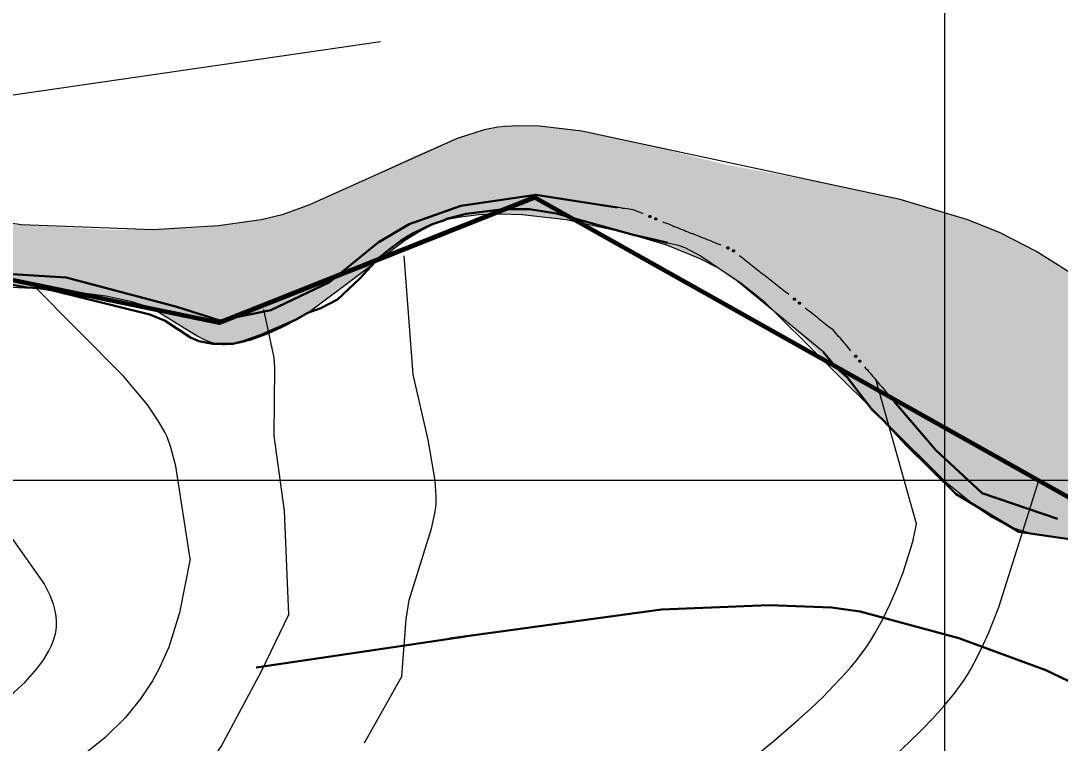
# Model space of a CAD drawing. Header units: inches. Extents: x 36473197 to 36486087, y 3899343 to 3911260.
# Drawn here: x 36479077 to 36480115, y 3907738 to 3908459 of the extents above; entities that cross this region are included whole.
import ezdxf

# ---------------------------------------------------------------- set-up
doc = ezdxf.new("R2010")
doc.units = ezdxf.units.IN
doc.header["$MEASUREMENT"] = 0
doc.layers.get('Defpoints').update_dxf_attribs({"lineweight": 0})
for name, color, linetype, lineweight in [('4煤底板等值线', 7, 'Continuous', 0), ('四盘区辅运巷', 7, 'Continuous', 0), ('水系', 7, 'Continuous', 0), ('省界', 7, 'Continuous', 0), ('矿区拐点', 7, 'Continuous', 0), ('立交巷道', 7, 'Continuous', 0), ('经纬网', 7, 'Continuous', 0), ('钻孔', 7, 'Continuous', 0)]:
    doc.layers.add(name, color=color, linetype=linetype, lineweight=lineweight)
doc.layers.add('保护煤柱', color=7, linetype='Continuous', lineweight=0, true_color=0xff0042)
doc.styles.add('仿宋', font='simfang.ttf')
doc.linetypes.add('井田边界', pattern='A,0.02,-0.002,0.0025,[15,西北矿业高家堡煤矿2022年采掘接续图(2022.8.14).shx,S=3.93701e-05,R=0,X=0,Y=-0.0025],0.0025,-0.002,0.02', length=0.049)
doc.linetypes.add('保护煤柱', pattern='A,0.0195,-0.001,[6,西北矿业高家堡煤矿2022年采掘接续图(2022.8.14).shx,S=1.01575e-06,R=0,X=0,Y=0],0.0195', length=0.04)
doc.linetypes.add('省.自治区界限(已定)', pattern='A,0.003,-0.001639,[11,西北矿业高家堡煤矿2022年采掘接续图(2022.8.14).shx,S=6.53543e-07,R=0,X=0,Y=2.2e-05],-0.00134,[12,西北矿业高家堡煤矿2022年采掘接续图(2022.8.14).shx,S=6.53543e-07,R=0,X=0,Y=2.3e-05],-0.001021,0.003', length=0.01)
doc.linetypes.add('铁路', pattern='A,-0.01,[9,西北矿业高家堡煤矿2022年采掘接续图(2022.8.14).shx,S=1.5748e-06,R=0,X=0,Y=0.0004],-0.01,[10,西北矿业高家堡煤矿2022年采掘接续图(2022.8.14).shx,S=1.5748e-06,R=0,X=0,Y=0.0004]', length=0.02)
doc.dimstyles.get("Standard").update_dxf_attribs({"dimtxt": 30, "dimasz": 20, "dimexe": 0.18, "dimexo": 0.0625, "dimgap": 0.09, "dimtad": 1, "dimdec": 0, "dimzin": 0, "dimdsep": 46, "dimtxsty": '仿宋', "dimcen": 0.09, "dimclrd": 150, "dimclre": 150, "dimadec": 0, "dimazin": 0, "dimtfac": 1, "dimtdec": 0, "dimtofl": 0, "dimtmove": 0, "dimatfit": 3, "dimfxl": 1, "dimtolj": 1, "dimtzin": 0, "dimlwd": 0, "dimarcsym": 0})

# ---------------------------------------------------------------- blocks, each defined once
blk = doc.blocks.new('*D204')
at = {"layer": 'Defpoints', "color": 0, "transparency": 16777216}
for p in [(36476925.5, 3911082.4), (36486060.1, 3904950), (36485936.1, 3904772.9)]:
    blk.add_point(p, dxfattribs=at)
at = {"layer": '四盘区辅运巷', "color": 150, "lineweight": -2, "transparency": 16777216}
for p, q in [((36476925.6, 3911082.4), (36477049.7, 3911259.7)), ((36485936.1, 3904772.9), (36486060.3, 3904950.2))]:
    blk.add_line(p, q, dxfattribs=at)
at = {"layer": '四盘区辅运巷', "color": 150, "lineweight": 0, "transparency": 16777216}
blk.add_line((36477066, 3911248.1), (36486043.8, 3904961.5), dxfattribs=at)
at = {"layer": '四盘区辅运巷', "color": 150, "transparency": 16777216}
for points in [[(36477067.9, 3911250.8), (36477064, 3911245.3), (36477049.6, 3911259.5)], [(36486045.7, 3904964.2), (36486041.9, 3904958.8), (36486060.1, 3904950)]]:
    blk.add_solid(points, dxfattribs=at)
at = {"layer": '四盘区辅运巷', "color": 0, "transparency": 16777216, "insert": (36481563.6, 3908117.3), "char_height": 30, "attachment_point": 5, "rotation": 324.9991, "style": '仿宋'}
blk.add_mtext('\\A1;1100', dxfattribs=at)

msp = doc.modelspace()

# ---------------------------------------------------------------- hatches: boundary and pattern name
at = {"layer": '水系', "true_color": 0xd2e9ff}
msp.add_hatch(color=254, dxfattribs=at).paths.add_polyline_path([(36478563.5, 3908337.8), (36478565.1, 3908337.6), (36478610, 3908330), (36478654.9, 3908321.8), (36478737.7, 3908306.4), (36478821, 3908291.1), (36478905.1, 3908276.6), (36478990.1, 3908264.3), (36479077.9, 3908255.1), (36479165.9, 3908250.5), (36479209.7, 3908250.4), (36479253.2, 3908252.3), (36479274.8, 3908254.1), (36479296.2, 3908256.8), (36479317.5, 3908260.4), (36479328, 3908262.7), (36479338.5, 3908265.5), (36479352.2, 3908270.1), (36479365.8, 3908275.4), (36479379.4, 3908281.1), (36479392.8, 3908287.1), (36479419.6, 3908299.8), (36479446.3, 3908312.6), (36479472.9, 3908325.1), (36479499.7, 3908336.5), (36479513.1, 3908341.6), (36479526.6, 3908346.2), (36479540.2, 3908350), (36479547.1, 3908351.6), (36479553.9, 3908352.9), (36479560.8, 3908353.6), (36479567.7, 3908354.1), (36479574.6, 3908354.3), (36479581.5, 3908354.3), (36479588.5, 3908354.1), (36479595.4, 3908353.7), (36479609.5, 3908352.6), (36479623.5, 3908350.9), (36479637.7, 3908348.8), (36479666, 3908343.5), (36479694.5, 3908337.1), (36479723, 3908330.1), (36479780.2, 3908315.8), (36479851.1, 3908302.4), (36479921.2, 3908288.6), (36479955.7, 3908280.5), (36479989.6, 3908271.3), (36480023, 3908260.5), (36480039.4, 3908254.3), (36480055.5, 3908247.5), (36480073.4, 3908238.8), (36480090.9, 3908229.1), (36480108.1, 3908218.8), (36480124.9, 3908207.8), (36480141.3, 3908196.2), (36480157.2, 3908184.1), (36480172.6, 3908171.2), (36480187.2, 3908157.7), (36480197.6, 3908146.6), (36480207.5, 3908135), (36480217.1, 3908123.2), (36480226.3, 3908111), (36480244.3, 3908086.1), (36480261.8, 3908060.8), (36480296.9, 3908009.8), (36480315.5, 3907984.9), (36480325.4, 3907972.8), (36480335.9, 3907961.3), (36480384.9, 3907920.8), (36480435.6, 3907882.5), (36480459.6, 3907862.8), (36480471, 3907852.6), (36480481.7, 3907842.2), (36480491.8, 3907831.4), (36480496.5, 3907825.8), (36480501, 3907820.1), (36480505.3, 3907814.3), (36480509.2, 3907808.3), (36480511, 3907805.2), (36480512.8, 3907802.1), (36480514.4, 3907798.9), (36480516, 3907795.6), (36480517.9, 3907790.4), (36480518.8, 3907787.8), (36480519.7, 3907785.1), (36480521.2, 3907779.7), (36480522.5, 3907774.2), (36480523.6, 3907768.5), (36480524.5, 3907762.8), (36480525.3, 3907757.1), (36480526, 3907751.3), (36480526.8, 3907739.5), (36480527.2, 3907727.7), (36480526.9, 3907715.8), (36480526, 3907704), (36480523.1, 3907685.3), (36480521.2, 3907676), (36480519.1, 3907666.8), (36480514.4, 3907648.4), (36480509.5, 3907630.1), (36480500.3, 3907593.4), (36480498.4, 3907584.3), (36480496.8, 3907575.1), (36480495.6, 3907565.9), (36480495.2, 3907561.4), (36480494.9, 3907556.8), (36480495, 3907547.3), (36480495.4, 3907542.6), (36480495.8, 3907537.8), (36480497, 3907528.3), (36480498.5, 3907518.9), (36480500.3, 3907509.4), (36480502.5, 3907499.9), (36480507.4, 3907481.1), (36480513.2, 3907462.3), (36480519.7, 3907443.7), (36480526.8, 3907425.3), (36480534.4, 3907407.1), (36480552.1, 3907370.1), (36480571.1, 3907333.9), (36480590.6, 3907298.1), (36480609.8, 3907262.3), (36480632.5, 3907216.5), (36480653.4, 3907170.3), (36480672.2, 3907123.6), (36480690, 3907074.3), (36480699.2, 3907050.6), (36480703.4, 3907038.7), (36480707, 3907027.1), (36480708.5, 3907021.5), (36480709.7, 3907016.1), (36480710.6, 3907010.9), (36480710.9, 3907008.4), (36480711.1, 3907006), (36480711.2, 3907003.6), (36480711.2, 3907001.4), (36480711.1, 3907000.2), (36480711, 3906999.2), (36480710.9, 3906998.1), (36480710.8, 3906997.1), (36480710.6, 3906996.1), (36480710.3, 3906995.1), (36480710, 3906994.1), (36480709.9, 3906993.7), (36480709.7, 3906993.2), (36480709.5, 3906992.7), (36480709.3, 3906992.3), (36480709.1, 3906991.9), (36480708.9, 3906991.4), (36480708.6, 3906991), (36480708.4, 3906990.6), (36480708.1, 3906990.2), (36480708, 3906990), (36480707.8, 3906989.9), (36480707.5, 3906989.5), (36480707.2, 3906989.2), (36480706.8, 3906988.9), (36480706.4, 3906988.6), (36480706.1, 3906988.3), (36480705.7, 3906988), (36480705.3, 3906987.7), (36480704.9, 3906987.4), (36480704, 3906986.9), (36480703.1, 3906986.4), (36480702.1, 3906985.9), (36480701.2, 3906985.5), (36480700.1, 3906985.1), (36480699.1, 3906984.7), (36480698, 3906984.3), (36480696.9, 3906983.9), (36480694.6, 3906983.3), (36480692.3, 3906982.7), (36480689.8, 3906982.3), (36480687.3, 3906981.9), (36480684.7, 3906981.5), (36480682, 3906981.3), (36480679.3, 3906981.1), (36480676.6, 3906981), (36480671, 3906980.9), (36480665.3, 3906981.1), (36480659.5, 3906981.6), (36480653.8, 3906982.3), (36480648.1, 3906983.3), (36480642.6, 3906984.4), (36480637.3, 3906985.8), (36480634.7, 3906986.6), (36480632.3, 3906987.5), (36480629.9, 3906988.4), (36480627.7, 3906989.4), (36480626, 3906990.3), (36480625.2, 3906990.8), (36480624.4, 3906991.3), (36480622.9, 3906992.3), (36480621.5, 3906993.4), (36480620.2, 3906994.5), (36480618.9, 3906995.6), (36480617.7, 3906996.8), (36480616.5, 3906998), (36480615.4, 3906999.3), (36480614.3, 3907000.6), (36480613.2, 3907001.9), (36480612.2, 3907003.3), (36480611.3, 3907004.6), (36480610.3, 3907006.1), (36480608.6, 3907009), (36480606.9, 3907012), (36480605.4, 3907015.2), (36480603.9, 3907018.5), (36480602.6, 3907021.8), (36480601.3, 3907025.3), (36480600.1, 3907028.8), (36480597.9, 3907036.2), (36480595.9, 3907043.9), (36480594.1, 3907051.9), (36480591, 3907068.6), (36480588.2, 3907086.3), (36480585.6, 3907104.6), (36480580.4, 3907142.6), (36480574, 3907181.1), (36480569.8, 3907200), (36480567.4, 3907209.2), (36480564.8, 3907218.3), (36480561.8, 3907227.1), (36480558.4, 3907235.7), (36480556.5, 3907239.8), (36480554.5, 3907243.8), (36480552.4, 3907247.7), (36480551.2, 3907249.6), (36480550, 3907251.4), (36480548.1, 3907254), (36480546, 3907256.5), (36480543.9, 3907258.9), (36480541.7, 3907261.3), (36480539.4, 3907263.5), (36480537, 3907265.8), (36480532.1, 3907270.1), (36480527, 3907274.2), (36480521.8, 3907278.2), (36480516.4, 3907282), (36480510.9, 3907285.8), (36480499.6, 3907293), (36480488.1, 3907300), (36480464.9, 3907313.5), (36480442.2, 3907327), (36480431.3, 3907333.9), (36480421, 3907341.1), (36480416, 3907344.7), (36480411.3, 3907348.5), (36480406.8, 3907352.4), (36480402.5, 3907356.4), (36480398.5, 3907360.6), (36480396.6, 3907362.7), (36480394.8, 3907364.9), (36480393.1, 3907367.1), (36480391.5, 3907369.4), (36480390, 3907371.8), (36480389.3, 3907373), (36480388.7, 3907374.2), (36480388, 3907375.8), (36480387.4, 3907377.4), (36480386.8, 3907379.1), (36480386.3, 3907380.7), (36480385.8, 3907382.4), (36480385.4, 3907384.2), (36480384.6, 3907387.7), (36480384, 3907391.2), (36480383.5, 3907394.9), (36480383.2, 3907398.6), (36480382.9, 3907402.3), (36480382.7, 3907406.1), (36480382.7, 3907410), (36480382.8, 3907417.8), (36480383.2, 3907425.8), (36480383.8, 3907433.9), (36480385.7, 3907450.4), (36480388.1, 3907467.1), (36480393.1, 3907500.9), (36480394.8, 3907529.8), (36480395.6, 3907544), (36480396.7, 3907558), (36480398.3, 3907571.7), (36480399.4, 3907578.3), (36480400.8, 3907584.9), (36480402.4, 3907591.3), (36480403.4, 3907594.4), (36480404.4, 3907597.5), (36480405.6, 3907600.6), (36480406.9, 3907603.5), (36480407.6, 3907605), (36480408.4, 3907606.4), (36480409.2, 3907607.8), (36480410.1, 3907609.2), (36480411.1, 3907610.6), (36480412.1, 3907611.9), (36480413.3, 3907613.2), (36480414.4, 3907614.5), (36480416.9, 3907617.1), (36480419.5, 3907619.5), (36480424.8, 3907624.4), (36480430.3, 3907629.2), (36480435.8, 3907634), (36480441.1, 3907638.9), (36480443.6, 3907641.4), (36480446, 3907644), (36480447.1, 3907645.3), (36480448.2, 3907646.7), (36480449.2, 3907648), (36480450.1, 3907649.5), (36480451.2, 3907651.4), (36480451.6, 3907652.3), (36480452.1, 3907653.3), (36480452.9, 3907655.3), (36480453.7, 3907657.4), (36480454.4, 3907659.5), (36480455, 3907661.6), (36480455.6, 3907663.7), (36480456.1, 3907665.9), (36480457, 3907670.3), (36480457.7, 3907674.8), (36480458.3, 3907679.3), (36480458.8, 3907683.9), (36480459.4, 3907693.2), (36480459.8, 3907702.6), (36480460.2, 3907721.6), (36480461.1, 3907733.9), (36480461.7, 3907746.1), (36480461.8, 3907752.1), (36480461.6, 3907758), (36480461.4, 3907760.9), (36480461.1, 3907763.7), (36480460.6, 3907766.6), (36480460.3, 3907768), (36480460, 3907769.4), (36480459.1, 3907772.5), (36480458.5, 3907774), (36480457.9, 3907775.5), (36480456.6, 3907778.5), (36480455.2, 3907781.4), (36480453.6, 3907784.3), (36480451.9, 3907787.2), (36480450.2, 3907790), (36480448.3, 3907792.8), (36480446.3, 3907795.6), (36480444.3, 3907798.3), (36480440, 3907803.6), (36480435.4, 3907808.8), (36480430.6, 3907813.9), (36480425.6, 3907818.9), (36480420.4, 3907823.8), (36480415, 3907828.5), (36480409.5, 3907833.2), (36480398.1, 3907842.1), (36480386.5, 3907850.5), (36480364.2, 3907864.9), (36480353, 3907871.6), (36480341.5, 3907877.9), (36480329.8, 3907883.8), (36480318, 3907889.5), (36480293.8, 3907900), (36480269.1, 3907909.5), (36480243.8, 3907918), (36480218, 3907925.5), (36480205, 3907928.8), (36480191.9, 3907931.6), (36480159.4, 3907936.3), (36480127, 3907940.3), (36480111, 3907942.7), (36480095.3, 3907945.6), (36480087.5, 3907947.3), (36480079.9, 3907949.3), (36480072.4, 3907951.5), (36480068.8, 3907952.8), (36480065.1, 3907954.3), (36480060.7, 3907956.3), (36480056.4, 3907958.4), (36480052.2, 3907960.8), (36480047.9, 3907963.2), (36480039.7, 3907968.5), (36480031.6, 3907974.1), (36480023.6, 3907980), (36480015.8, 3907986.2), (36480000.5, 3907999.3), (36479985.5, 3908013), (36479970.7, 3908027.3), (36479941.9, 3908056.8), (36479901.8, 3908099), (36479861.6, 3908140.3), (36479841, 3908160), (36479819.8, 3908178.8), (36479809, 3908187.8), (36479797.9, 3908196.4), (36479786.4, 3908204.5), (36479774.6, 3908212.1), (36479762, 3908218.8), (36479755.6, 3908221.9), (36479749, 3908224.9), (36479735.7, 3908230.4), (36479722.1, 3908235.4), (36479708.3, 3908240.1), (36479694.3, 3908244.3), (36479680.1, 3908248.2), (36479665.7, 3908251.8), (36479644, 3908256.6), (36479622.1, 3908260.6), (36479600.2, 3908263.7), (36479578.2, 3908265.7), (36479567.3, 3908266.2), (36479556.5, 3908266.4), (36479545.7, 3908266.3), (36479535, 3908265.7), (36479524.5, 3908264.6), (36479514.1, 3908263), (36479509, 3908262), (36479503.9, 3908260.9), (36479498.9, 3908259.5), (36479494, 3908257.9), (36479489.7, 3908256.1), (36479485.4, 3908254.2), (36479481.1, 3908252), (36479476.9, 3908249.8), (36479472.8, 3908247.4), (36479468.7, 3908244.9), (36479460.6, 3908239.7), (36479452.5, 3908234.1), (36479444.6, 3908228.4), (36479428.8, 3908216.3), (36479397.3, 3908191.3), (36479364.2, 3908167.5), (36479353.3, 3908160.9), (36479342, 3908154.9), (36479330.6, 3908149.3), (36479324.8, 3908146.8), (36479319, 3908144.5), (36479313.2, 3908142.4), (36479307.4, 3908140.6), (36479301.6, 3908139), (36479295.9, 3908137.7), (36479293, 3908137.1), (36479290.1, 3908136.7), (36479287.3, 3908136.4), (36479284.4, 3908136.1), (36479281.6, 3908136), (36479278.8, 3908136), (36479277.4, 3908136.1), (36479276, 3908136.2), (36479274.6, 3908136.4), (36479273.2, 3908136.6), (36479271.2, 3908137.1), (36479270.2, 3908137.3), (36479269.2, 3908137.6), (36479267.2, 3908138.3), (36479265.2, 3908139), (36479263.3, 3908139.8), (36479261.3, 3908140.7), (36479257.5, 3908142.6), (36479253.6, 3908144.6), (36479249.7, 3908146.8), (36479242.1, 3908151.6), (36479226.7, 3908161.6), (36479211, 3908170.9), (36479205.1, 3908173.4), (36479202.1, 3908174.5), (36479199.2, 3908175.5), (36479193.2, 3908177.4), (36479187.1, 3908179), (36479181, 3908180.6), (36479174.8, 3908181.9), (36479162.4, 3908184.4), (36479149.8, 3908186.4), (36479137.2, 3908188.2), (36479111.7, 3908191.1), (36479085.9, 3908193.2), (36479060.1, 3908194.7), (36479034.2, 3908195.6), (36479008.3, 3908195.7), (36478986.5, 3908194.6), (36478964.7, 3908193.2), (36478943.1, 3908192.2), (36478921.6, 3908192.3), (36478899.8, 3908194.7), (36478888.9, 3908196.4), (36478878.1, 3908198.3), (36478856.5, 3908202.9), (36478835, 3908208), (36478792.1, 3908219.6), (36478749.3, 3908232.1), (36478700.7, 3908246.3), (36478689.9, 3908249.3)], flags=17)
at = {"layer": '省界'}
for points in [[(36479704.7, 3908264), (36479704.8, 3908264.3), (36479705, 3908264.5), (36479705.3, 3908264.6), (36479705.5, 3908264.7), (36479705.8, 3908264.7), (36479706.1, 3908264.6), (36479706.3, 3908264.5), (36479706.5, 3908264.3), (36479706.7, 3908264.1), (36479706.7, 3908263.8), (36479706.7, 3908263.5), (36479706.7, 3908263.2), (36479706.5, 3908263), (36479706.3, 3908262.8), (36479706.1, 3908262.7), (36479705.8, 3908262.6), (36479705.6, 3908262.6), (36479705.3, 3908262.7), (36479705, 3908262.8), (36479704.9, 3908263), (36479704.7, 3908263.2), (36479704.6, 3908263.5), (36479704.6, 3908263.8)], [(36479710.5, 3908261.7), (36479710.7, 3908261.9), (36479710.9, 3908262.1), (36479711.1, 3908262.3), (36479711.4, 3908262.3), (36479711.7, 3908262.3), (36479711.9, 3908262.3), (36479712.2, 3908262.1), (36479712.4, 3908261.9), (36479712.5, 3908261.7), (36479712.6, 3908261.4), (36479712.6, 3908261.2), (36479712.5, 3908260.9), (36479712.4, 3908260.7), (36479712.2, 3908260.5), (36479711.9, 3908260.3), (36479711.7, 3908260.2), (36479711.4, 3908260.2), (36479711.1, 3908260.3), (36479710.9, 3908260.4), (36479710.7, 3908260.6), (36479710.6, 3908260.9), (36479710.5, 3908261.1), (36479710.5, 3908261.4)], [(36479782.6, 3908232.6), (36479782.7, 3908232.9), (36479782.9, 3908233.1), (36479783.2, 3908233.2), (36479783.4, 3908233.3), (36479783.7, 3908233.3), (36479784, 3908233.2), (36479784.2, 3908233.1), (36479784.4, 3908232.9), (36479784.6, 3908232.6), (36479784.6, 3908232.4), (36479784.6, 3908232.1), (36479784.6, 3908231.8), (36479784.4, 3908231.6), (36479784.2, 3908231.4), (36479784, 3908231.3), (36479783.7, 3908231.2), (36479783.5, 3908231.2), (36479783.2, 3908231.3), (36479783, 3908231.4), (36479782.8, 3908231.6), (36479782.6, 3908231.8), (36479782.5, 3908232.1), (36479782.5, 3908232.4)], [(36479788.4, 3908230.1), (36479788.6, 3908230.3), (36479788.8, 3908230.5), (36479789.1, 3908230.5), (36479789.4, 3908230.5), (36479789.6, 3908230.4), (36479789.9, 3908230.3), (36479790, 3908230.1), (36479790.2, 3908229.9), (36479790.2, 3908229.6), (36479790.2, 3908229.3), (36479790.2, 3908229.1), (36479790, 3908228.8), (36479789.8, 3908228.6), (36479789.6, 3908228.5), (36479789.3, 3908228.4), (36479789, 3908228.4), (36479788.8, 3908228.5), (36479788.5, 3908228.7), (36479788.3, 3908228.8), (36479788.2, 3908229.1), (36479788.1, 3908229.4), (36479788.2, 3908229.6), (36479788.2, 3908229.9)], [(36479849.2, 3908181.8), (36479849.4, 3908182), (36479849.6, 3908182.1), (36479849.9, 3908182.2), (36479850.2, 3908182.2), (36479850.4, 3908182.1), (36479850.7, 3908181.9), (36479850.9, 3908181.7), (36479851, 3908181.5), (36479851.1, 3908181.2), (36479851.1, 3908181), (36479851, 3908180.7), (36479850.8, 3908180.5), (36479850.6, 3908180.3), (36479850.4, 3908180.1), (36479850.1, 3908180.1), (36479849.9, 3908180.1), (36479849.6, 3908180.1), (36479849.4, 3908180.3), (36479849.2, 3908180.5), (36479849, 3908180.7), (36479849, 3908181), (36479849, 3908181.3), (36479849, 3908181.5)], [(36479854.1, 3908177.8), (36479854.3, 3908178), (36479854.6, 3908178.2), (36479854.8, 3908178.2), (36479855.1, 3908178.2), (36479855.4, 3908178.2), (36479855.6, 3908178), (36479855.8, 3908177.8), (36479855.9, 3908177.6), (36479856, 3908177.3), (36479856, 3908177), (36479855.9, 3908176.8), (36479855.8, 3908176.5), (36479855.6, 3908176.3), (36479855.3, 3908176.2), (36479855.1, 3908176.1), (36479854.8, 3908176.1), (36479854.5, 3908176.2), (36479854.3, 3908176.4), (36479854.1, 3908176.6), (36479854, 3908176.8), (36479853.9, 3908177.1), (36479853.9, 3908177.3), (36479854, 3908177.6)], [(36479910.5, 3908124.9), (36479910.7, 3908125), (36479911, 3908125.1), (36479911.3, 3908125.1), (36479911.5, 3908125.1), (36479911.8, 3908125), (36479912, 3908124.8), (36479912.1, 3908124.5), (36479912.2, 3908124.3), (36479912.2, 3908124), (36479912.2, 3908123.7), (36479912, 3908123.5), (36479911.9, 3908123.3), (36479911.6, 3908123.1), (36479911.4, 3908123), (36479911.1, 3908123), (36479910.8, 3908123.1), (36479910.6, 3908123.2), (36479910.4, 3908123.4), (36479910.2, 3908123.6), (36479910.1, 3908123.9), (36479910.1, 3908124.2), (36479910.2, 3908124.4), (36479910.3, 3908124.7)], [(36479914.6, 3908120.1), (36479914.8, 3908120.2), (36479915.1, 3908120.3), (36479915.4, 3908120.3), (36479915.6, 3908120.3), (36479915.9, 3908120.2), (36479916.1, 3908120), (36479916.2, 3908119.7), (36479916.3, 3908119.5), (36479916.3, 3908119.2), (36479916.3, 3908118.9), (36479916.1, 3908118.7), (36479916, 3908118.5), (36479915.7, 3908118.3), (36479915.5, 3908118.3), (36479915.2, 3908118.2), (36479914.9, 3908118.3), (36479914.7, 3908118.4), (36479914.5, 3908118.6), (36479914.3, 3908118.8), (36479914.2, 3908119.1), (36479914.2, 3908119.4), (36479914.3, 3908119.6), (36479914.4, 3908119.9)]]:
    msp.add_hatch(color=7, dxfattribs=at).paths.add_polyline_path(points, flags=17)

# ---------------------------------------------------------------- linework, layer by layer
at = {"layer": '4煤底板等值线', "color": 7, "linetype": 'Continuous', "lineweight": 0, "flags": 128}
for points in [[(36479457.8, 3907804.8), (36479462.3, 3907861.9), (36479465.4, 3907880.7), (36479487.5, 3907952.3), (36479490.9, 3907967.2), (36479492.1, 3907976.1), (36479492.4, 3907984.1), (36479491.3, 3908000.2), (36479484.1, 3908040.7), (36479469.2, 3908106), (36479460.3, 3908224.4)], [(36479246.7, 3907921.8), (36479232.2, 3908014.6), (36479227.4, 3908033), (36479223.5, 3908043.6), (36479220.9, 3908049.2), (36479214.8, 3908059.8), (36479204.3, 3908075.2), (36479180.1, 3908104.4), (36479088.6, 3908196.4)], [(36479345.1, 3907866.4), (36479340.7, 3907969.8), (36479330.5, 3908044.9), (36479331.1, 3908112.9), (36479330.5, 3908122.5), (36479320.3, 3908170.9)], [(36479726.1, 3907654.1), (36479776.7, 3907697.2), (36479828.7, 3907739.7), (36479853.9, 3907761.5), (36479866.2, 3907772.6), (36479878.2, 3907784), (36479889.8, 3907795.7), (36479900.9, 3907807.7), (36479906.3, 3907813.9), (36479911.5, 3907820.2), (36479921.3, 3907833.2), (36479925.9, 3907840.1), (36479930.2, 3907847.3), (36479938.2, 3907861.9), (36479945.6, 3907877.1), (36479952.3, 3907892.5), (36479958.4, 3907908.3), (36479963.7, 3907924.4), (36479966.1, 3907932.5), (36479968.4, 3907940.6), (36479972, 3907957), (36479931.6, 3908100.1)], [(36478533, 3907533.4), (36478626, 3907558.3), (36478816.9, 3907637), (36478979.3, 3907721.1), (36479017.6, 3907745.7), (36479060, 3907778.8), (36479081.8, 3907799), (36479093.5, 3907812.1), (36479100.4, 3907821.5), (36479105.2, 3907829.4), (36479108.2, 3907835.6), (36479110.6, 3907841.9), (36479112, 3907847), (36479112.7, 3907850.8), (36479113.1, 3907854.6), (36479113.1, 3907859.7), (36479112.7, 3907864.8), (36479111.9, 3907870), (36479110, 3907876.8), (36479106.8, 3907885.4), (36479100.8, 3907897.5), (36479010.7, 3908024.6)], [(36479816.7, 3907605.9), (36479843.6, 3907631.1), (36479871.4, 3907655.7), (36479899.4, 3907680.3), (36479927.5, 3907705), (36479952.3, 3907727.4), (36479964.5, 3907738.8), (36479976.4, 3907750.5), (36479987.9, 3907762.4), (36479998.9, 3907774.6), (36480004.3, 3907780.9), (36480009.4, 3907787.3), (36480019.1, 3907800.5), (36480022.7, 3907806.1), (36480026.2, 3907811.9), (36480032.6, 3907823.8), (36480038.5, 3907836), (36480044.1, 3907848.4), (36480049.2, 3907861), (36480054, 3907873.8), (36480093.9, 3908000)], [(36479246.7, 3907921.8), (36479235.8, 3907867.9), (36479235.6, 3907867.2)], [(36479235.6, 3907867.2), (36479225.2, 3907833.8), (36479216.1, 3907813.1), (36479209.1, 3907800.2), (36479197.1, 3907782.1), (36479181.9, 3907763.7), (36479161.8, 3907743.7), (36479134.8, 3907721.9), (36479100.2, 3907699.5), (36479052.9, 3907675.6), (36478846.4, 3907601.1), (36478742.3, 3907549.6), (36478628.4, 3907480.5)], [(36479317.8, 3907809.7), (36479345.4, 3907867.1)], [(36478731.6, 3907423.4), (36478798.3, 3907477.7), (36478844.8, 3907507.9), (36478892.4, 3907532.8), (36478908.6, 3907540.2), (36479141.4, 3907622.1), (36479175.8, 3907638), (36479199.4, 3907651.9), (36479218.2, 3907665.7), (36479235.6, 3907681.5), (36479254, 3907702.1), (36479271.9, 3907726.3), (36479277.4, 3907734.7), (36479317.8, 3907809.7)], [(36479457.8, 3907804.8), (36479420.2, 3907737.9)]]:
    msp.add_lwpolyline(points, dxfattribs=at)
at = {"layer": '保护煤柱', "color": 1, "linetype": '保护煤柱', "lineweight": 30, "ltscale": 2000, "true_color": 0xff0000, "flags": 128}
for points in [[(36479505.7, 3907842.3), (36479717.4, 3907871.3), (36479824.7, 3907875.8), (36479887.1, 3907873.5), (36479915.6, 3907869.4), (36480014, 3907842.9), (36480100.9, 3907810.7), (36480137.8, 3907793.3), (36480239.5, 3907725.5), (36480282.2, 3907691.2), (36480291.9, 3907682.1), (36480373.8, 3907594.7), (36480441.2, 3907487.9), (36480744.4, 3906878.4)], [(36479505.7, 3907842.3), (36479717.4, 3907871.3), (36479824.7, 3907875.8), (36479887.1, 3907873.5), (36479915.6, 3907869.4), (36480014, 3907842.9), (36480100.9, 3907810.7), (36480137.8, 3907793.3), (36480239.5, 3907725.5), (36480282.2, 3907691.2), (36480291.9, 3907682.1), (36480373.8, 3907594.7), (36480441.2, 3907487.9), (36480762.2, 3906842.9)], [(36479312.4, 3907813.4), (36479521.6, 3907844.3)]]:
    msp.add_lwpolyline(points, dxfattribs=at)
at = {"layer": '水系', "color": 151, "linetype": 'Continuous', "lineweight": 30, "true_color": 0x7fbfff, "flags": 128}
for points in [[(36479056, 3908197.7), (36479083.6, 3908192.9), (36479095.2, 3908192.1), (36479109.4, 3908189.7), (36479206.2, 3908165.9), (36479221.5, 3908159.6), (36479246.8, 3908142.9), (36479255.3, 3908139.1), (36479269.2, 3908136.6), (36479289.3, 3908136.6), (36479299.8, 3908139.2), (36479317.4, 3908145.4), (36479351.8, 3908160.6), (36479364.2, 3908167.5), (36479377.2, 3908172.1), (36479393.6, 3908180.7), (36479415.6, 3908201.3), (36479435.1, 3908222.4), (36479445.3, 3908230.6), (36479456.9, 3908239.5), (36479469.5, 3908247), (36479487.7, 3908255.6), (36479500.4, 3908260.1), (36479503, 3908261.4), (36479522.1, 3908266.5), (36479556.9, 3908270.7)], [(36479556.9, 3908270.7), (36479562.1, 3908270.9), (36479585.4, 3908271), (36479612.4, 3908266.6), (36479688.9, 3908245.3), (36479710.9, 3908240.3), (36479723.4, 3908237.5)], [(36479556.9, 3908270.7), (36479562.1, 3908270.9), (36479585.4, 3908271), (36479612.4, 3908266.6), (36479688.9, 3908245.3), (36479710.9, 3908240.3), (36479723.4, 3908237.5)], [(36479878.8, 3908128.7), (36479892.1, 3908112.6), (36479902.5, 3908103.4), (36479927.6, 3908070.7), (36479938.7, 3908060.3), (36479962.3, 3908035.1), (36480011.4, 3907986.4), (36480074.1, 3907948.9), (36480151.8, 3907937.5)], [(36479878.8, 3908128.7), (36479892.1, 3908112.6), (36479902.5, 3908103.4), (36479927.6, 3908070.7), (36479938.7, 3908060.3), (36479962.3, 3908035.1), (36480011.4, 3907986.4), (36480074.1, 3907948.9), (36480151.8, 3907937.5)]]:
    msp.add_lwpolyline(points, dxfattribs=at)
at = {"layer": '水系', "color": 151, "linetype": 'Continuous', "lineweight": 5, "true_color": 0x7fbfff, "flags": 128}
msp.add_lwpolyline([(36479723.4, 3908237.5), (36479732.9, 3908235.3), (36479740.5, 3908232.7), (36479756.9, 3908224), (36479792.3, 3908200.2), (36479878.4, 3908129.1), (36479878.8, 3908128.7)], dxfattribs=at)
msp.add_lwpolyline([(36479723.4, 3908237.5), (36479732.9, 3908235.3), (36479740.5, 3908232.7), (36479756.9, 3908224), (36479792.3, 3908200.2), (36479878.4, 3908129.1), (36479878.8, 3908128.7)], dxfattribs=at)
at = {"layer": '省界', "linetype": '省.自治区界限(已定)', "lineweight": 30, "ltscale": 5000, "flags": 128}
for points in [[(36478638.3, 3908285.5), (36478740, 3908259.1), (36478855.2, 3908232.1), (36478947.4, 3908210.7), (36479009.3, 3908209.9), (36479122.9, 3908202.7), (36479233.4, 3908173.4), (36479276.2, 3908159.8), (36479327.1, 3908170.2), (36479385.9, 3908198), (36479434.3, 3908237.7), (36479465.3, 3908256), (36479517, 3908274.2), (36479591.6, 3908285.4), (36479673, 3908272.8)], [(36479949.5, 3908079.1), (36479991.2, 3908030.4), (36480037.3, 3907987.5), (36480112.8, 3907962)]]:
    msp.add_lwpolyline(points, dxfattribs=at)
at = {"layer": '省界', "color": 7, "linetype": 'Continuous', "lineweight": 9, "flags": 128}
for points in [[(36479698.9, 3908266.4), (36479696.9, 3908267.2), (36479695, 3908268), (36479693, 3908268.7), (36479691.1, 3908269.5), (36479689.1, 3908270.2), (36479687, 3908270.6), (36479685, 3908270.9), (36479682.9, 3908271.2), (36479680.8, 3908271.5), (36479678.7, 3908271.8), (36479676.7, 3908272.2), (36479674.6, 3908272.5), (36479673.1, 3908272.7)], [(36479718.3, 3908258.5), (36479720.3, 3908257.8), (36479722.2, 3908257), (36479724.2, 3908256.2), (36479726.1, 3908255.4), (36479728.1, 3908254.6), (36479730, 3908253.8), (36479732, 3908253), (36479733.9, 3908252.3), (36479735.9, 3908251.5), (36479737.8, 3908250.7), (36479739.8, 3908249.9), (36479741.7, 3908249.1), (36479743.7, 3908248.3), (36479745.6, 3908247.5), (36479747.6, 3908246.8)], [(36479776.8, 3908235), (36479774.8, 3908235.8), (36479772.9, 3908236.5), (36479770.9, 3908237.3), (36479769, 3908238.1), (36479767, 3908238.9), (36479765.1, 3908239.7), (36479763.1, 3908240.5), (36479761.2, 3908241.3), (36479759.2, 3908242), (36479757.3, 3908242.8), (36479755.3, 3908243.6), (36479753.4, 3908244.4), (36479751.4, 3908245.2), (36479749.5, 3908246), (36479747.6, 3908246.8)], [(36479794.9, 3908224.9), (36479796.6, 3908223.6), (36479798.2, 3908222.3), (36479799.9, 3908221), (36479801.5, 3908219.7), (36479803.2, 3908218.4), (36479804.8, 3908217.1), (36479806.5, 3908215.8), (36479808.1, 3908214.4), (36479809.7, 3908213.1), (36479811.4, 3908211.8), (36479813, 3908210.5), (36479814.7, 3908209.2), (36479816.3, 3908207.9), (36479818, 3908206.6), (36479819.6, 3908205.3)], [(36479844.3, 3908185.7), (36479842.6, 3908187), (36479841, 3908188.3), (36479839.3, 3908189.6), (36479837.7, 3908190.9), (36479836, 3908192.2), (36479834.4, 3908193.5), (36479832.8, 3908194.8), (36479831.1, 3908196.1), (36479829.5, 3908197.5), (36479827.8, 3908198.8), (36479826.2, 3908200.1), (36479824.5, 3908201.4), (36479822.9, 3908202.7), (36479821.2, 3908204), (36479819.6, 3908205.3)], [(36479860.7, 3908172.6), (36479862.3, 3908171.3), (36479864, 3908170), (36479865.6, 3908168.7), (36479867.3, 3908167.4), (36479868.9, 3908166.1), (36479870.6, 3908164.8), (36479872.2, 3908163.5), (36479873.8, 3908162.2), (36479875.5, 3908160.9), (36479877.1, 3908159.5), (36479878.8, 3908158.2), (36479880.4, 3908156.9), (36479882.1, 3908155.6), (36479883.7, 3908154.3), (36479885.3, 3908153)], [(36479906.4, 3908129.7), (36479905, 3908131.3), (36479903.7, 3908132.9), (36479902.3, 3908134.5), (36479900.9, 3908136.1), (36479899.6, 3908137.7), (36479898.2, 3908139.3), (36479896.9, 3908140.8), (36479895.5, 3908142.4), (36479894.1, 3908144), (36479892.8, 3908145.6), (36479891.4, 3908147.2), (36479890, 3908148.8), (36479888.6, 3908150.4), (36479887, 3908151.7), (36479885.3, 3908153)], [(36479920, 3908113.7), (36479921.4, 3908112.1), (36479922.8, 3908110.5), (36479924.1, 3908108.9), (36479925.5, 3908107.3), (36479926.9, 3908105.7), (36479928.2, 3908104.1), (36479929.6, 3908102.5), (36479931, 3908100.9), (36479932.3, 3908099.3), (36479933.7, 3908097.7), (36479935, 3908096.1), (36479936.4, 3908094.5), (36479937.8, 3908092.9), (36479939.1, 3908091.4), (36479940.5, 3908089.8)], [(36479949.6, 3908079.1), (36479948.7, 3908080.2), (36479947.3, 3908081.8), (36479946, 3908083.4), (36479944.6, 3908085), (36479943.2, 3908086.6), (36479941.9, 3908088.2), (36479940.5, 3908089.8)]]:
    msp.add_lwpolyline(points, dxfattribs=at)
at = {"layer": '省界', "color": 7}
for points in [[(36479704.7, 3908264), (36479704.8, 3908264.3), (36479705, 3908264.5), (36479705.3, 3908264.6), (36479705.5, 3908264.7), (36479705.8, 3908264.7), (36479706.1, 3908264.6), (36479706.3, 3908264.5), (36479706.5, 3908264.3), (36479706.7, 3908264.1), (36479706.7, 3908263.8), (36479706.7, 3908263.5), (36479706.7, 3908263.2), (36479706.5, 3908263), (36479706.3, 3908262.8), (36479706.1, 3908262.7), (36479705.8, 3908262.6), (36479705.6, 3908262.6), (36479705.3, 3908262.7), (36479705, 3908262.8), (36479704.9, 3908263), (36479704.7, 3908263.2), (36479704.6, 3908263.5), (36479704.6, 3908263.8), (36479704.7, 3908264)], [(36479710.5, 3908261.7), (36479710.7, 3908261.9), (36479710.9, 3908262.1), (36479711.1, 3908262.3), (36479711.4, 3908262.3), (36479711.7, 3908262.3), (36479711.9, 3908262.3), (36479712.2, 3908262.1), (36479712.4, 3908261.9), (36479712.5, 3908261.7), (36479712.6, 3908261.4), (36479712.6, 3908261.2), (36479712.5, 3908260.9), (36479712.4, 3908260.7), (36479712.2, 3908260.5), (36479711.9, 3908260.3), (36479711.7, 3908260.2), (36479711.4, 3908260.2), (36479711.1, 3908260.3), (36479710.9, 3908260.4), (36479710.7, 3908260.6), (36479710.6, 3908260.9), (36479710.5, 3908261.1), (36479710.5, 3908261.4), (36479710.5, 3908261.7)], [(36479782.6, 3908232.6), (36479782.7, 3908232.9), (36479782.9, 3908233.1), (36479783.2, 3908233.2), (36479783.4, 3908233.3), (36479783.7, 3908233.3), (36479784, 3908233.2), (36479784.2, 3908233.1), (36479784.4, 3908232.9), (36479784.6, 3908232.6), (36479784.6, 3908232.4), (36479784.6, 3908232.1), (36479784.6, 3908231.8), (36479784.4, 3908231.6), (36479784.2, 3908231.4), (36479784, 3908231.3), (36479783.7, 3908231.2), (36479783.5, 3908231.2), (36479783.2, 3908231.3), (36479783, 3908231.4), (36479782.8, 3908231.6), (36479782.6, 3908231.8), (36479782.5, 3908232.1), (36479782.5, 3908232.4), (36479782.6, 3908232.6)], [(36479788.4, 3908230.1), (36479788.6, 3908230.3), (36479788.8, 3908230.5), (36479789.1, 3908230.5), (36479789.4, 3908230.5), (36479789.6, 3908230.4), (36479789.9, 3908230.3), (36479790, 3908230.1), (36479790.2, 3908229.9), (36479790.2, 3908229.6), (36479790.2, 3908229.3), (36479790.2, 3908229.1), (36479790, 3908228.8), (36479789.8, 3908228.6), (36479789.6, 3908228.5), (36479789.3, 3908228.4), (36479789, 3908228.4), (36479788.8, 3908228.5), (36479788.5, 3908228.7), (36479788.3, 3908228.8), (36479788.2, 3908229.1), (36479788.1, 3908229.4), (36479788.2, 3908229.6), (36479788.2, 3908229.9), (36479788.4, 3908230.1)], [(36479849.2, 3908181.8), (36479849.4, 3908182), (36479849.6, 3908182.1), (36479849.9, 3908182.2), (36479850.2, 3908182.2), (36479850.4, 3908182.1), (36479850.7, 3908181.9), (36479850.9, 3908181.7), (36479851, 3908181.5), (36479851.1, 3908181.2), (36479851.1, 3908181), (36479851, 3908180.7), (36479850.8, 3908180.5), (36479850.6, 3908180.3), (36479850.4, 3908180.1), (36479850.1, 3908180.1), (36479849.9, 3908180.1), (36479849.6, 3908180.1), (36479849.4, 3908180.3), (36479849.2, 3908180.5), (36479849, 3908180.7), (36479849, 3908181), (36479849, 3908181.3), (36479849, 3908181.5), (36479849.2, 3908181.8)], [(36479854.1, 3908177.8), (36479854.3, 3908178), (36479854.6, 3908178.2), (36479854.8, 3908178.2), (36479855.1, 3908178.2), (36479855.4, 3908178.2), (36479855.6, 3908178), (36479855.8, 3908177.8), (36479855.9, 3908177.6), (36479856, 3908177.3), (36479856, 3908177), (36479855.9, 3908176.8), (36479855.8, 3908176.5), (36479855.6, 3908176.3), (36479855.3, 3908176.2), (36479855.1, 3908176.1), (36479854.8, 3908176.1), (36479854.5, 3908176.2), (36479854.3, 3908176.4), (36479854.1, 3908176.6), (36479854, 3908176.8), (36479853.9, 3908177.1), (36479853.9, 3908177.3), (36479854, 3908177.6), (36479854.1, 3908177.8)], [(36479910.5, 3908124.9), (36479910.7, 3908125), (36479911, 3908125.1), (36479911.3, 3908125.1), (36479911.5, 3908125.1), (36479911.8, 3908125), (36479912, 3908124.8), (36479912.1, 3908124.5), (36479912.2, 3908124.3), (36479912.2, 3908124), (36479912.2, 3908123.7), (36479912, 3908123.5), (36479911.9, 3908123.3), (36479911.6, 3908123.1), (36479911.4, 3908123), (36479911.1, 3908123), (36479910.8, 3908123.1), (36479910.6, 3908123.2), (36479910.4, 3908123.4), (36479910.2, 3908123.6), (36479910.1, 3908123.9), (36479910.1, 3908124.2), (36479910.2, 3908124.4), (36479910.3, 3908124.7), (36479910.5, 3908124.9)], [(36479914.6, 3908120.1), (36479914.8, 3908120.2), (36479915.1, 3908120.3), (36479915.4, 3908120.3), (36479915.6, 3908120.3), (36479915.9, 3908120.2), (36479916.1, 3908120), (36479916.2, 3908119.7), (36479916.3, 3908119.5), (36479916.3, 3908119.2), (36479916.3, 3908118.9), (36479916.1, 3908118.7), (36479916, 3908118.5), (36479915.7, 3908118.3), (36479915.5, 3908118.3), (36479915.2, 3908118.2), (36479914.9, 3908118.3), (36479914.7, 3908118.4), (36479914.5, 3908118.6), (36479914.3, 3908118.8), (36479914.2, 3908119.1), (36479914.2, 3908119.4), (36479914.3, 3908119.6), (36479914.4, 3908119.9), (36479914.6, 3908120.1)]]:
    msp.add_lwpolyline(points, dxfattribs=at)
at = {"layer": '矿区拐点', "color": 7, "linetype": '井田边界', "lineweight": 60, "ltscale": 5000, "flags": 128}
msp.add_lwpolyline([(36480470.5, 3907788.6), (36479590.5, 3908282.6), (36479275.5, 3908157.6), (36478631.3, 3908290.4)], dxfattribs=at)
at = {"layer": '立交巷道', "color": 18, "linetype": 'Continuous', "true_color": 0x260900, "flags": 128}
for points in [[(36480125.1, 3908207.9), (36480091, 3908229.2), (36480055.5, 3908247.5), (36480023, 3908260.5), (36479955.7, 3908280.5), (36479637.6, 3908348.7), (36479595.4, 3908353.7), (36479574.6, 3908354.3), (36479560.8, 3908353.6), (36479553.9, 3908352.9), (36479540.2, 3908350.1), (36479513.1, 3908341.7), (36479365.8, 3908275.4), (36479338.5, 3908265.5), (36479317.5, 3908260.5), (36479274.8, 3908254.2), (36479209.7, 3908250.5), (36479077.9, 3908255.2), (36478563.5, 3908337.8)], [(36479008.3, 3908195.7), (36479111.7, 3908191.1), (36479162.4, 3908184.4), (36479187.1, 3908179), (36479202.1, 3908174.5), (36479211, 3908170.9), (36479253.6, 3908144.6), (36479261.3, 3908140.7), (36479267.2, 3908138.3), (36479271.2, 3908137.1), (36479273.2, 3908136.6), (36479276, 3908136.2), (36479278.8, 3908136), (36479281.6, 3908136), (36479287.3, 3908136.4), (36479295.9, 3908137.7), (36479307.4, 3908140.6), (36479324.8, 3908146.8), (36479342, 3908154.9), (36479364.2, 3908167.5), (36479460.6, 3908239.7), (36479476.9, 3908249.8), (36479489.7, 3908256.1), (36479494, 3908257.9), (36479503.9, 3908260.9), (36479514.1, 3908263), (36479535, 3908265.7), (36479556.5, 3908266.4), (36479578.2, 3908265.7), (36479622.1, 3908260.6), (36479680.1, 3908248.2), (36479722.1, 3908235.4), (36479755.6, 3908221.9), (36479774.6, 3908212.1), (36479797.9, 3908196.4), (36479819.8, 3908178.8), (36480000.5, 3907999.3), (36480031.6, 3907974.1), (36480047.9, 3907963.2), (36480060.7, 3907956.3), (36480068.8, 3907952.8), (36480079.9, 3907949.3), (36480095.3, 3907945.6), (36480191.9, 3907931.6)]]:
    msp.add_lwpolyline(points, dxfattribs=at)
at = {"layer": '经纬网', "color": 7, "linetype": 'Continuous', "lineweight": 9}
for p, q in [((36480000, 3908673.1), (36480000, 3901829)), ((36480961.3, 3908000), (36475023.5, 3908000))]:
    msp.add_line(p, q, dxfattribs=at)
at = {"layer": '钻孔', "linetype": '铁路', "lineweight": 5, "ltscale": 5000, "flags": 128}
msp.add_lwpolyline([(36478538.7, 3908355.2), (36478775.5, 3908351.3), (36478854.2, 3908353.7), (36479436.6, 3908438.3)], dxfattribs=at)

# ---------------------------------------------------------------- dimensions: what is measured, and where the dimension line sits
at = {"layer": '四盘区辅运巷'}
dim = msp.add_aligned_dim(p1=(36476925.5, 3911082.4), p2=(36485936.1, 3904772.9), distance=216.3, text='1100', dimstyle='Standard', dxfattribs=at)
dim.commit()
dim.dimension.update_dxf_attribs({"geometry": '*D204', "text_midpoint": (36481563.6, 3908117.3)})

doc.saveas('drawing.dxf')
